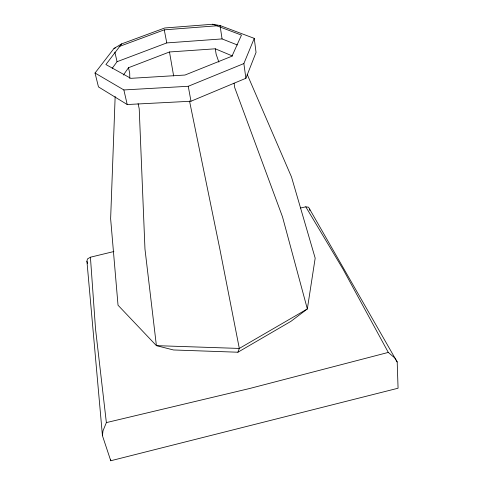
<?xml version="1.0" encoding="UTF-8"?>
<svg xmlns="http://www.w3.org/2000/svg" width="485" height="485" viewBox="0 0 485 485"><rect width="100%" height="100%" fill="white"/><g stroke="black" fill="none" stroke-linecap="round" stroke-linejoin="round"><path stroke-width="0.73" d="M115.157 96.473L110.635 218.741L118.031 305.223L156.4 345.647L173.491 349.97L237.905 352.219L290.976 321.312L307.338 308.945L315.183 258.147L291.497 176.97L247.168 74.308M300.621 207.992L305.78 206.828L308.557 207.216L397.191 361.962L398.07 388.224L110.756 460.75L102.438 435.651L102.984 430.862L106.367 422.605L95.527 328.957L90.422 257.208L113.872 251.527M102.438 435.651L86.93 261.245L87.452 258.96L90.422 257.208M237.905 352.219L239.317 348.436L219.844 249.023L189.514 100.995M245.889 78.285L256.05 52.398L254.249 38.363L220.044 25.541L212.709 24.25L164.761 27.978L121.638 43.886L114.005 48.433L95.024 73.023L98.467 86.906L127.215 104.53L190.981 101.238L245.889 78.285L243.858 63.571L254.249 38.363M123.354 75.09L128.501 67.718L169.489 51.974L215.291 48.803L232.479 56.005M112.193 68.312L117.061 61.71L166.767 42.922L222.069 38.915L237.323 44.966M121.638 43.886L105.912 64.547L130.798 78.334L184.979 75.042L231.975 56.193L241.481 35.108L212.709 24.25M95.024 73.023L123.863 89.943L188.259 86.281L243.858 63.571M114.005 48.433L115.418 47.912M118.958 46.602L164.263 29.846L217.783 25.717M397.191 361.962L394.845 358.015L388.297 352.419L249.587 388.515L106.367 422.605M305.78 206.828L343.186 269.417L388.297 352.419M218.868 62.11L216.146 54.241L215.291 48.803M86.93 261.245L87.561 263.404M123.863 89.943L127.215 104.53M114.854 52.125L117.061 61.71M128.501 67.718L129.707 73.12L129.768 78.394M138.086 103.657L139.213 108.755L144.966 249.047L156.4 345.647L239.317 348.436L307.338 308.945L282.494 216.825L234.71 87.579L234.061 83.177M164.263 29.846L166.767 42.922M169.489 51.974L173.642 75.957M188.259 86.281L190.981 101.238M220.044 25.541L222.069 38.915M309.685 209.077L309.83 210.545M110.604 459.24L110.756 460.75"/></g></svg>
